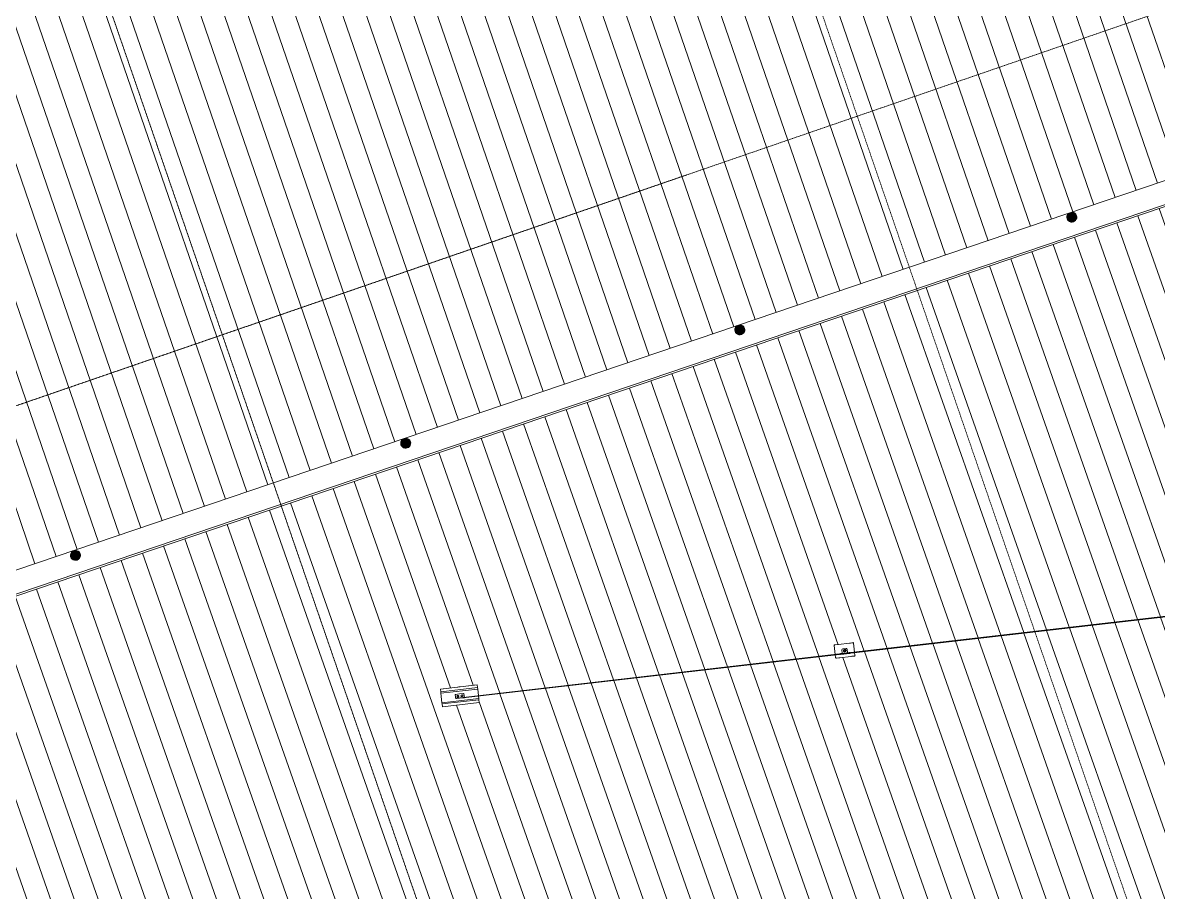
# Model space of a CAD drawing. Header units: millimetres. Extents: x -2478825 to -2336182, y 3945451 to 4053958.
# Drawn here: x -2391300 to -2374391, y 3969128 to 3982078 of the extents above; entities that cross this region are included whole.
import ezdxf

# ---------------------------------------------------------------- set-up
doc = ezdxf.new("R2010")
doc.units = ezdxf.units.MM
doc.linetypes.add('Grid Line', pattern=[21, 12, -3, 3, -3])
for name, color, linetype, lineweight in [('A-ROOF', 132, 'Continuous', 5), ('A-ROOF-PATT', 132, 'Continuous', 5), ('P-SANR-FIXT', 6, 'Continuous', 5), ('Q-SPCQ', 91, 'Continuous', 5), ('S-GRID', 1, 'Continuous', 5)]:
    doc.layers.add(name, color=color, linetype=linetype, lineweight=lineweight)

# ---------------------------------------------------------------- blocks, each defined once
blk = doc.blocks.new('Downpipe - L Spreader - Default-V15-ROOF - Part A')
at = {"layer": 'P-SANR-FIXT'}
blk.add_hatch(color=211, dxfattribs=at).paths.add_polyline_path([(-20, 2172), (-40, 2175), (-59, 2172), (-77, 2165), (-93, 2153), (-105, 2137), (-112, 2119), (-115, 2100), (-112, 2081), (-105, 2062), (-93, 2047), (-70, 2032), (-9, 2032), (-2, 2035), (13, 2047), (25, 2062), (33, 2081), (35, 2100), (33, 2119), (25, 2137), (13, 2153), (-2, 2165), (-11, 2169)])
for start, end in [(0, 180), (180, 245.6528), (294.3472, 0)]:
    blk.add_arc((-40, 2100), 75, start, end, dxfattribs=at)
blk = doc.blocks.new('Downpipe - L Spreader - Default-V16-ROOF - Part A')
at = {"layer": 'P-SANR-FIXT'}
blk.add_hatch(color=211, dxfattribs=at).paths.add_polyline_path([(-20, 2172), (-40, 2175), (-59, 2172), (-77, 2165), (-93, 2153), (-105, 2137), (-112, 2119), (-115, 2100), (-112, 2081), (-105, 2062), (-93, 2047), (-77, 2035), (-61, 2031), (-11, 2032), (-2, 2035), (13, 2047), (25, 2062), (33, 2081), (35, 2100), (33, 2119), (25, 2137), (13, 2153), (-2, 2165), (-11, 2169)])
for start, end in [(0, 180), (180, 249.0649), (290.9351, 0)]:
    blk.add_arc((-40, 2100), 75, start, end, dxfattribs=at)
blk = doc.blocks.new('Downpipe - L Spreader - Default-V17-ROOF - Part A')
at = {"layer": 'P-SANR-FIXT'}
blk.add_hatch(color=211, dxfattribs=at).paths.add_polyline_path([(-20, 2172), (-40, 2175), (-59, 2172), (-77, 2165), (-93, 2153), (-105, 2137), (-112, 2119), (-115, 2100), (-112, 2081), (-105, 2062), (-93, 2047), (-77, 2035), (-57, 2029), (-18, 2029), (-2, 2035), (13, 2047), (25, 2062), (33, 2081), (35, 2100), (33, 2119), (25, 2137), (13, 2153), (-2, 2165), (-11, 2169)])
for start, end in [(0, 180), (180, 252.8054), (287.1946, 0)]:
    blk.add_arc((-40, 2100), 75, start, end, dxfattribs=at)
blk = doc.blocks.new('Downpipe - L Spreader - Default-V18-ROOF - Part A')
at = {"layer": 'P-SANR-FIXT'}
blk.add_hatch(color=211, dxfattribs=at).paths.add_polyline_path([(-20, 2172), (-40, 2175), (-59, 2172), (-77, 2165), (-93, 2153), (-105, 2137), (-112, 2119), (-115, 2100), (-112, 2081), (-105, 2062), (-93, 2047), (-77, 2035), (-56, 2027), (-20, 2028), (-2, 2035), (13, 2047), (25, 2062), (33, 2081), (35, 2100), (33, 2119), (25, 2137), (13, 2153), (-2, 2165), (-11, 2169)])
for start, end in [(0, 180), (180, 257.8178), (282.1822, 0)]:
    blk.add_arc((-40, 2100), 75, start, end, dxfattribs=at)
blk = doc.blocks.new('Static Line_Sayfa_Metal Deck_Pan Mount - Up to 15 _ pitch - Max 2 Users-1848369-ROOF - Part A')
at = {"layer": 'Q-SPCQ'}
for p, q in [((-2343541, 3976795), (-2379056, 3972688)), ((-2379055, 3972680), (-2343541, 3976787)), ((-2379167, 3972818), (-2379217, 3972813)), ((-2379217, 3972812), (-2379167, 3972818)), ((-2379216, 3972802), (-2379217, 3972812)), ((-2379201, 3972671), (-2379216, 3972802)), ((-2379168, 3972818), (-2379207, 3972814)), ((-2379207, 3972813), (-2379169, 3972818)), ((-2379168, 3972818), (-2379155, 3972817)), ((-2379154, 3972817), (-2379167, 3972818)), ((-2379167, 3972818), (-2379167, 3972818)), ((-2379154, 3972817), (-2378990, 3972836)), ((-2378991, 3972836), (-2379153, 3972817)), ((-2378979, 3972840), (-2378990, 3972836)), ((-2378989, 3972836), (-2378977, 3972840)), ((-2378978, 3972840), (-2378929, 3972846)), ((-2378929, 3972846), (-2378978, 3972840)), ((-2378939, 3972845), (-2378978, 3972840)), ((-2378976, 3972840), (-2378939, 3972844)), ((-2378929, 3972846), (-2378929, 3972846)), ((-2378928, 3972836), (-2378929, 3972846)), ((-2378928, 3972838), (-2378928, 3972838)), ((-2378912, 3972704), (-2378928, 3972836)), ((-2379055, 3972688), (-2384740, 3972031)), ((-2384739, 3972023), (-2379054, 3972680)), ((-2379195, 3972624), (-2379200, 3972663)), ((-2379194, 3972614), (-2379195, 3972624)), ((-2379195, 3972622), (-2379195, 3972622)), ((-2379185, 3972615), (-2379194, 3972614)), ((-2379147, 3972619), (-2379184, 3972615)), ((-2379132, 3972618), (-2379146, 3972619)), ((-2378967, 3972638), (-2379131, 3972619)), ((-2379121, 3972682), (-2379125, 3972681)), ((-2379123, 3972670), (-2379119, 3972670)), ((-2379118, 3972683), (-2379121, 3972682)), ((-2379117, 3972670), (-2379119, 3972670)), ((-2378992, 3972697), (-2379118, 3972683)), ((-2379117, 3972670), (-2378991, 3972685)), ((-2379096, 3972688), (-2379102, 3972737)), ((-2379039, 3972760), (-2379089, 3972754)), ((-2379039, 3972760), (-2379089, 3972754)), ((-2379079, 3972721), (-2379079, 3972720)), ((-2379071, 3972723), (-2379071, 3972723)), ((-2379069, 3972723), (-2379069, 3972723)), ((-2379051, 3972730), (-2379051, 3972730)), ((-2379049, 3972730), (-2379049, 3972731)), ((-2379042, 3972734), (-2379042, 3972734)), ((-2379023, 3972750), (-2379023, 3972750)), ((-2379022, 3972747), (-2379017, 3972697)), ((-2378992, 3972697), (-2378990, 3972697)), ((-2378991, 3972685), (-2378989, 3972685)), ((-2378986, 3972697), (-2378990, 3972697)), ((-2378989, 3972685), (-2378984, 3972687)), ((-2378954, 3972642), (-2378966, 3972638)), ((-2378916, 3972646), (-2378953, 3972642)), ((-2378906, 3972647), (-2378915, 3972646)), ((-2378907, 3972657), (-2378912, 3972697)), ((-2378906, 3972647), (-2378907, 3972657)), ((-2385081, 3972155), (-2384533, 3972219)), ((-2385081, 3972155), (-2384533, 3972219)), ((-2384952, 3972170), (-2385081, 3972155)), ((-2385081, 3972155), (-2384952, 3972170)), ((-2385076, 3972113), (-2385081, 3972155)), ((-2385081, 3972155), (-2385081, 3972155)), ((-2385081, 3972155), (-2385081, 3972155)), ((-2385076, 3972113), (-2384528, 3972176)), ((-2385073, 3972092), (-2385076, 3972113)), ((-2385076, 3972111), (-2385073, 3972090)), ((-2385073, 3972092), (-2384525, 3972155)), ((-2384952, 3972170), (-2384952, 3972170)), ((-2384807, 3972187), (-2384821, 3972185)), ((-2384821, 3972185), (-2384807, 3972187)), ((-2384793, 3972189), (-2384807, 3972187)), ((-2384807, 3972187), (-2384793, 3972189)), ((-2384793, 3972189), (-2384793, 3972189)), ((-2384533, 3972219), (-2384662, 3972204)), ((-2384662, 3972204), (-2384533, 3972219)), ((-2384662, 3972204), (-2384662, 3972204)), ((-2384533, 3972219), (-2384533, 3972219)), ((-2384533, 3972219), (-2384528, 3972176)), ((-2384533, 3972219), (-2384533, 3972219)), ((-2384528, 3972176), (-2384525, 3972155)), ((-2384525, 3972155), (-2384514, 3972057)), ((-2385057, 3971948), (-2385073, 3972092)), ((-2385057, 3971948), (-2384508, 3972012)), ((-2385057, 3971951), (-2385056, 3971935)), ((-2385056, 3971933), (-2385057, 3971948)), ((-2385056, 3971933), (-2384507, 3971996)), ((-2385051, 3971890), (-2384502, 3971954)), ((-2384858, 3972069), (-2384855, 3972044)), ((-2384855, 3972044), (-2384853, 3972022)), ((-2384794, 3972081), (-2384854, 3972074)), ((-2384852, 3972019), (-2384852, 3972019)), ((-2384852, 3972014), (-2384852, 3972014)), ((-2384842, 3972019), (-2384747, 3972028)), ((-2384747, 3972023), (-2384842, 3972014)), ((-2384833, 3972044), (-2384833, 3972043)), ((-2384808, 3972052), (-2384808, 3972052)), ((-2384735, 3972088), (-2384794, 3972081)), ((-2384773, 3972051), (-2384773, 3972050)), ((-2384749, 3972059), (-2384749, 3972059)), ((-2384729, 3972085), (-2384729, 3972085)), ((-2384726, 3972059), (-2384729, 3972084)), ((-2384724, 3972037), (-2384726, 3972059)), ((-2384722, 3972027), (-2384722, 3972032)), ((-2384513, 3972050), (-2384508, 3972012)), ((-2384508, 3972012), (-2384507, 3971996)), ((-2384507, 3971996), (-2384502, 3971954)), ((-2385051, 3971890), (-2385056, 3971933))]:
    blk.add_line(p, q, dxfattribs=at)
at = {"layer": 'Q-SPCQ', "flags": 128}
for points in [[(-2379071, 3972723), (-2379071, 3972722), (-2379071, 3972722), (-2379071, 3972721), (-2379071, 3972721), (-2379070, 3972721), (-2379070, 3972720), (-2379070, 3972720), (-2379070, 3972719), (-2379069, 3972719), (-2379069, 3972719), (-2379069, 3972718), (-2379068, 3972718), (-2379068, 3972718), (-2379068, 3972717), (-2379067, 3972717), (-2379067, 3972717), (-2379066, 3972717), (-2379066, 3972716), (-2379066, 3972716), (-2379065, 3972716), (-2379065, 3972716), (-2379064, 3972716), (-2379064, 3972715), (-2379063, 3972715), (-2379063, 3972715), (-2379063, 3972715), (-2379062, 3972715), (-2379062, 3972715), (-2379061, 3972715), (-2379061, 3972715), (-2379060, 3972715), (-2379060, 3972715), (-2379059, 3972715), (-2379059, 3972715)], [(-2379069, 3972723), (-2379069, 3972723), (-2379069, 3972722), (-2379069, 3972722), (-2379069, 3972722), (-2379069, 3972721), (-2379068, 3972721), (-2379068, 3972721), (-2379068, 3972720), (-2379068, 3972720), (-2379067, 3972720), (-2379067, 3972720), (-2379067, 3972719), (-2379067, 3972719), (-2379066, 3972719), (-2379066, 3972719), (-2379066, 3972718), (-2379065, 3972718), (-2379065, 3972718), (-2379065, 3972718), (-2379064, 3972718), (-2379064, 3972717), (-2379064, 3972717), (-2379063, 3972717), (-2379063, 3972717), (-2379062, 3972717), (-2379062, 3972717), (-2379062, 3972717), (-2379061, 3972717), (-2379061, 3972717), (-2379061, 3972717), (-2379060, 3972717), (-2379060, 3972717), (-2379059, 3972717), (-2379059, 3972717)], [(-2379059, 3972715), (-2379058, 3972715), (-2379058, 3972715), (-2379058, 3972715), (-2379057, 3972715), (-2379057, 3972715), (-2379056, 3972716), (-2379056, 3972716), (-2379055, 3972716), (-2379055, 3972716), (-2379054, 3972716), (-2379054, 3972717), (-2379054, 3972717), (-2379053, 3972717), (-2379053, 3972717), (-2379053, 3972718), (-2379052, 3972718), (-2379052, 3972718), (-2379052, 3972719), (-2379051, 3972719), (-2379051, 3972719), (-2379051, 3972720), (-2379050, 3972720), (-2379050, 3972721), (-2379050, 3972721), (-2379050, 3972721), (-2379050, 3972722), (-2379049, 3972722), (-2379049, 3972723), (-2379049, 3972723), (-2379049, 3972724), (-2379049, 3972724), (-2379049, 3972725), (-2379049, 3972725), (-2379049, 3972725), (-2379049, 3972726), (-2379049, 3972726), (-2379049, 3972727), (-2379049, 3972727), (-2379049, 3972728), (-2379049, 3972728), (-2379049, 3972729), (-2379049, 3972729), (-2379049, 3972730), (-2379049, 3972730), (-2379049, 3972730)], [(-2379059, 3972717), (-2379059, 3972717), (-2379058, 3972717), (-2379058, 3972717), (-2379058, 3972717), (-2379057, 3972717), (-2379057, 3972717), (-2379056, 3972717), (-2379056, 3972718), (-2379056, 3972718), (-2379055, 3972718), (-2379055, 3972718), (-2379055, 3972718), (-2379054, 3972719), (-2379054, 3972719), (-2379054, 3972719), (-2379054, 3972719), (-2379053, 3972720), (-2379053, 3972720), (-2379053, 3972720), (-2379053, 3972721), (-2379052, 3972721), (-2379052, 3972721), (-2379052, 3972721), (-2379052, 3972722), (-2379051, 3972722), (-2379051, 3972722), (-2379051, 3972723), (-2379051, 3972723), (-2379051, 3972724), (-2379051, 3972724), (-2379051, 3972724), (-2379051, 3972725), (-2379051, 3972725), (-2379051, 3972725), (-2379051, 3972726), (-2379050, 3972726), (-2379050, 3972727), (-2379051, 3972727), (-2379051, 3972727), (-2379051, 3972728), (-2379051, 3972728), (-2379051, 3972729), (-2379051, 3972729), (-2379051, 3972729), (-2379051, 3972730)], [(-2384833, 3972043), (-2384832, 3972043), (-2384832, 3972042), (-2384832, 3972042), (-2384832, 3972041), (-2384832, 3972041), (-2384831, 3972041), (-2384831, 3972040), (-2384831, 3972040), (-2384830, 3972039), (-2384830, 3972039), (-2384830, 3972038), (-2384829, 3972038), (-2384829, 3972038), (-2384828, 3972037), (-2384828, 3972037), (-2384828, 3972037), (-2384827, 3972037), (-2384827, 3972036), (-2384826, 3972036), (-2384826, 3972036), (-2384825, 3972036), (-2384825, 3972035), (-2384824, 3972035), (-2384824, 3972035), (-2384823, 3972035), (-2384823, 3972035), (-2384822, 3972035), (-2384822, 3972035), (-2384821, 3972035), (-2384821, 3972035), (-2384820, 3972035), (-2384820, 3972035), (-2384819, 3972035), (-2384819, 3972035), (-2384818, 3972035), (-2384818, 3972035), (-2384817, 3972035), (-2384817, 3972035), (-2384816, 3972035), (-2384816, 3972035), (-2384815, 3972036), (-2384815, 3972036), (-2384814, 3972036), (-2384814, 3972036), (-2384813, 3972037), (-2384813, 3972037), (-2384813, 3972037), (-2384812, 3972038), (-2384812, 3972038), (-2384811, 3972038), (-2384811, 3972039), (-2384811, 3972039), (-2384810, 3972039), (-2384810, 3972040), (-2384810, 3972040), (-2384809, 3972041), (-2384809, 3972041), (-2384809, 3972042), (-2384809, 3972042), (-2384808, 3972043), (-2384808, 3972043), (-2384808, 3972043), (-2384808, 3972044), (-2384808, 3972044), (-2384808, 3972045), (-2384808, 3972045), (-2384807, 3972046), (-2384807, 3972047), (-2384807, 3972047), (-2384807, 3972048), (-2384807, 3972048), (-2384807, 3972049), (-2384807, 3972049)], [(-2384807, 3972049), (-2384808, 3972050), (-2384808, 3972050), (-2384808, 3972051), (-2384808, 3972051), (-2384808, 3972052), (-2384808, 3972052)], [(-2384773, 3972050), (-2384773, 3972050), (-2384773, 3972049), (-2384772, 3972049), (-2384772, 3972048), (-2384772, 3972048), (-2384772, 3972047), (-2384771, 3972047), (-2384771, 3972047), (-2384771, 3972046), (-2384770, 3972046), (-2384770, 3972045), (-2384770, 3972045), (-2384769, 3972045), (-2384769, 3972044), (-2384768, 3972044), (-2384768, 3972044), (-2384768, 3972043), (-2384767, 3972043), (-2384767, 3972043), (-2384766, 3972043), (-2384766, 3972042), (-2384765, 3972042), (-2384765, 3972042), (-2384764, 3972042), (-2384764, 3972042), (-2384763, 3972042), (-2384763, 3972042), (-2384762, 3972042), (-2384762, 3972042), (-2384761, 3972042), (-2384761, 3972042), (-2384760, 3972042), (-2384760, 3972042), (-2384759, 3972042), (-2384759, 3972042), (-2384758, 3972042), (-2384758, 3972042), (-2384757, 3972042), (-2384757, 3972042), (-2384756, 3972042), (-2384756, 3972043), (-2384755, 3972043), (-2384755, 3972043), (-2384754, 3972043), (-2384754, 3972044), (-2384753, 3972044), (-2384753, 3972044), (-2384753, 3972044), (-2384752, 3972045), (-2384752, 3972045), (-2384751, 3972046), (-2384751, 3972046), (-2384751, 3972046), (-2384750, 3972047), (-2384750, 3972047), (-2384750, 3972048), (-2384750, 3972048), (-2384749, 3972048), (-2384749, 3972049), (-2384749, 3972049), (-2384749, 3972050), (-2384748, 3972050), (-2384748, 3972051), (-2384748, 3972051), (-2384748, 3972052), (-2384748, 3972052), (-2384748, 3972053), (-2384748, 3972053), (-2384748, 3972054), (-2384748, 3972054), (-2384748, 3972055), (-2384748, 3972055), (-2384748, 3972056)], [(-2384748, 3972056), (-2384748, 3972057), (-2384748, 3972057), (-2384748, 3972058), (-2384748, 3972058), (-2384748, 3972059), (-2384749, 3972059)]]:
    blk.add_lwpolyline(points, dxfattribs=at)
at = {"layer": 'Q-SPCQ'}
for centre, major_axis, ratio, start_param, end_param in [((-2379206, 3972804), (9.43, 3.32), 0.99863, 1.347635, 2.918431), ((-2379206, 3972804), (9.43, 3.32), 0.99863, 1.347635, 2.918431), ((-2379169, 3972818), (0.993, 0.114), 0.051038, 0.263757, 1.582394), ((-2379168, 3972818), (0.993, 0.114), 0.051038, 0.263758, 1.582394), ((-2379154, 3972817), (0.993, 0.114), 0.051038, 3.40535, 4.723987), ((-2379153, 3972817), (0.993, 0.114), 0.051038, 3.40535, 4.723987), ((-2378991, 3972836), (0.993, 0.114), 0.051038, 4.723987, 6.042624), ((-2378990, 3972836), (0.993, 0.114), 0.051038, 4.723987, 6.042624), ((-2378978, 3972840), (0.993, 0.114), 0.051038, 1.582394, 1.802167), ((-2378976, 3972840), (0.993, 0.114), 0.051038, 1.582394, 2.901031), ((-2378938, 3972835), (9.43, 3.32), 0.99863, 6.060024, 7.63082), ((-2378938, 3972835), (9.43, 3.32), 0.99863, 0.038638, 1.347635), ((-2379185, 3972625), (9.43, 3.32), 0.99863, 2.918431, 4.489228), ((-2379185, 3972625), (9.43, 3.32), 0.99863, 3.965629, 4.227428), ((-2379147, 3972619), (0.993, 0.114), 0.051038, 0.263758, 1.582394), ((-2379131, 3972619), (0.993, 0.114), 0.051038, 3.40535, 4.723987), ((-2379124, 3972676), (-0.6, 5.18), 0.011583, 0.002734, 0.472535), ((-2379124, 3972676), (-0.6, 5.18), 0.011583, 4.661325, 6.283185), ((-2379124, 3972676), (-0.6, 5.18), 0.011583, 4.03428, 4.661325), ((-2379124, 3972676), (-0.6, 5.18), 0.011583, 3.141593, 3.614128), ((-2379124, 3972676), (-0.6, 5.18), 0.011583, 2.56693, 3.138859), ((-2379087, 3972739), (14.2, 5), 0.99863, 1.347635, 2.918431), ((-2379087, 3972739), (14.2, 5), 0.99863, 1.347635, 2.918431), ((-2379096, 3972688), (-0.46, 3.97), 0.011583, 1.519733, 2.56693), ((-2379060, 3972727), (18.8, 6.6), 0.99863, 1.347635, 3.70383), ((-2379060, 3972727), (18.8, 6.6), 0.99863, 1.347635, 4.489228), ((-2379060, 3972727), (11.1, 3.9), 0.99863, 1.347635, 4.489228), ((-2379060, 3972727), (18.8, 6.6), 0.99863, 6.060024, 7.63082), ((-2379060, 3972727), (18.8, 6.6), 0.99863, 4.489228, 7.63082), ((-2379060, 3972727), (11.1, 3.9), 0.99863, 4.489228, 7.63082), ((-2379037, 3972745), (14.2, 5), 0.99863, 0.038638, 1.347635), ((-2379037, 3972745), (14.2, 5), 0.99863, 6.060024, 7.63082), ((-2379037, 3972745), (14.2, 5), 0.99863, 6.060024, 6.283185), ((-2379017, 3972697), (-0.46, 3.97), 0.011583, 1.519733, 2.56693), ((-2378985, 3972692), (-0.6, 5.18), 0.011583, 4.675088, 6.280452), ((-2378985, 3972692), (-0.6, 5.18), 0.011583, 0, 0.472535), ((-2378985, 3972692), (-0.6, 5.18), 0.011583, 3.144326, 4.661325), ((-2378985, 3972692), (-0.6, 5.18), 0.011583, 2.56693, 3.141593), ((-2378967, 3972638), (0.993, 0.114), 0.051038, 4.723987, 6.042624), ((-2378953, 3972642), (0.993, 0.114), 0.051038, 1.582394, 2.901031), ((-2378917, 3972656), (9.43, 3.32), 0.99863, 4.489228, 6.060024), ((-2378917, 3972656), (9.43, 3.32), 0.99863, 4.751027, 6.060024), ((-2384853, 3972070), (4.72, 1.66), 0.99863, 1.347635, 2.918431), ((-2384853, 3972022), (-0.34, 2.98), 0.011583, 1.519733, 3.090529), ((-2384853, 3972022), (-0.92, 7.95), 0.011583, 1.781532, 3.090529), ((-2384835, 3972021), (17.4, 2), 0.051038, 3.153191, 4.270201), ((-2384834, 3972016), (17.4, 2), 0.051038, 3.153191, 4.270201), ((-2384821, 3972048), (12.3, 4.3), 0.99863, 6.060024, 9.201617), ((-2384821, 3972048), (12.3, 4.3), 0.99863, 2.918431, 6.060024), ((-2384761, 3972055), (12.3, 4.3), 0.99863, 6.060024, 9.201617), ((-2384761, 3972055), (12.3, 4.3), 0.99863, 2.918431, 6.060024), ((-2384740, 3972030), (17.4, 2), 0.051038, 4.270201, 6.041711), ((-2384740, 3972030), (7.45, 0.86), 0.051038, 0.011598, 3.141593), ((-2384740, 3972030), (7.45, 0.86), 0.051038, 3.153191, 5.771185), ((-2384739, 3972025), (17.4, 2), 0.051038, 4.270201, 6.041711), ((-2384739, 3972025), (7.45, 0.86), 0.051038, 2.105993, 2.891391), ((-2384739, 3972025), (7.45, 0.86), 0.051038, 3.41499, 4.200388), ((-2384740, 3972027), (-0.46, 3.97), 0.011583, 0.210736, 0.996134), ((-2384740, 3972027), (-0.46, 3.97), 0.011583, 5.184924, 5.970322), ((-2384740, 3972027), (-0.46, 3.97), 0.011583, 2.828729, 3.090529), ((-2384740, 3972027), (-0.46, 3.97), 0.011583, 3.090529, 3.352328), ((-2384739, 3972025), (7.45, 0.86), 0.051038, 4.985786, 6.283185), ((-2384739, 3972025), (7.45, 0.86), 0.051038, 0.011598, 1.320595), ((-2384734, 3972083), (4.72, 1.66), 0.99863, 6.060024, 7.63082), ((-2384724, 3972037), (-0.34, 2.98), 0.011583, 1.519733, 3.090529)]:
    blk.add_ellipse(centre, major_axis=major_axis, ratio=ratio, start_param=start_param, end_param=end_param, dxfattribs=at)
blk = doc.blocks.new('Roofs 1 - Roofs 1-2640243-ROOF - Part A')
at = {"layer": 'A-ROOF'}
for p, q in [((-2343542, 3989795), (-2396930, 3971694)), ((-2343542, 3989794), (-2396930, 3971692)), ((-2396921, 3971668), (-2343542, 3989767))]:
    blk.add_line(p, q, dxfattribs=at)

msp = doc.modelspace()

# ---------------------------------------------------------------- hatches: boundary and pattern name
at = {"layer": 'A-ROOF-PATT'}
h = msp.add_hatch(dxfattribs=at)
h.set_pattern_fill('FP_1', color=256, style=0, pattern_type=2)
h.set_pattern_definition([(109, (-11202.03, 32533.07), (-314.857686, -108.414195), [])])
h.paths.add_polyline_path([(-2446076, 3957704), (-2397831, 3974316), (-2397038, 3972013), (-2343541, 3990151), (-2343541, 3999055), (-2343058, 3999185), (-2343370, 4000090), (-2345559, 4000677), (-2343740, 4001164), (-2347571, 4012292), (-2347798, 4012213), (-2452444, 3976181), (-2446071, 3957706)])
h.paths.add_polyline_path([(-2347449, 4002429), (-2347449, 4002428), (-2347451, 4002429)])
h.paths.add_polyline_path([(-2348321, 4002129), (-2348327, 4002126), (-2348326, 4002127)])
h.paths.add_polyline_path([(-2440144, 3970512), (-2440152, 3970508), (-2440144, 3970511)])
h.paths.add_polyline_path([(-2440480, 3970396), (-2440480, 3970395), (-2440481, 3970396)])
h.paths.add_polyline_path([(-2441352, 3970096), (-2441357, 3970093), (-2441357, 3970094)])
h.paths.add_polyline_path([(-2443936, 3969051), (-2444022, 3969303), (-2443500, 3969482), (-2443464, 3969377), (-2438387, 3971126), (-2438408, 3971187), (-2438361, 3971203), (-2438349, 3971201), (-2438348, 3971203), (-2438347, 3971204), (-2438191, 3971257), (-2438191, 3971257), (-2438179, 3971266), (-2438134, 3971281), (-2438112, 3971218), (-2432912, 3973009), (-2432933, 3973072), (-2432886, 3973088), (-2432873, 3973086), (-2432873, 3973088), (-2432872, 3973089), (-2432716, 3973142), (-2432716, 3973143), (-2432704, 3973151), (-2432659, 3973167), (-2432637, 3973103), (-2427437, 3974894), (-2427458, 3974957), (-2427411, 3974973), (-2427398, 3974971), (-2427398, 3974974), (-2427397, 3974974), (-2427241, 3975027), (-2427241, 3975028), (-2427229, 3975036), (-2427184, 3975052), (-2427162, 3974988), (-2421962, 3976779), (-2421983, 3976843), (-2421936, 3976858), (-2421923, 3976856), (-2421922, 3976859), (-2421922, 3976859), (-2421766, 3976913), (-2421766, 3976913), (-2421754, 3976922), (-2421709, 3976937), (-2421687, 3976874), (-2416487, 3978664), (-2416508, 3978728), (-2416461, 3978743), (-2416448, 3978741), (-2416447, 3978744), (-2416436, 3978748), (-2416290, 3978798), (-2416291, 3978798), (-2416279, 3978807), (-2416234, 3978822), (-2416212, 3978759), (-2411012, 3980550), (-2411033, 3980613), (-2410986, 3980629), (-2410973, 3980627), (-2410972, 3980629), (-2410972, 3980630), (-2410815, 3980683), (-2410816, 3980683), (-2410804, 3980692), (-2410759, 3980707), (-2410737, 3980644), (-2405536, 3982435), (-2405558, 3982498), (-2405511, 3982514), (-2405498, 3982512), (-2405497, 3982515), (-2405497, 3982515), (-2405340, 3982568), (-2405340, 3982569), (-2405329, 3982577), (-2405284, 3982593), (-2405262, 3982529), (-2400061, 3984320), (-2400083, 3984383), (-2400036, 3984399), (-2400023, 3984397), (-2400022, 3984400), (-2400022, 3984400), (-2399865, 3984453), (-2399865, 3984454), (-2399854, 3984462), (-2399809, 3984478), (-2399787, 3984414), (-2394586, 3986205), (-2394608, 3986269), (-2394561, 3986284), (-2394548, 3986282), (-2394547, 3986285), (-2394547, 3986285), (-2394390, 3986339), (-2394390, 3986339), (-2394379, 3986348), (-2394334, 3986363), (-2394312, 3986300), (-2389111, 3988090), (-2389133, 3988154), (-2389086, 3988169), (-2389073, 3988167), (-2389072, 3988170), (-2389072, 3988170), (-2388915, 3988224), (-2388915, 3988224), (-2388904, 3988233), (-2388859, 3988248), (-2388837, 3988185), (-2383636, 3989976), (-2383658, 3990039), (-2383611, 3990055), (-2383598, 3990053), (-2383597, 3990055), (-2383597, 3990056), (-2383440, 3990109), (-2383440, 3990109), (-2383429, 3990118), (-2383384, 3990133), (-2383362, 3990070), (-2378161, 3991861), (-2378183, 3991924), (-2378136, 3991940), (-2378123, 3991938), (-2378122, 3991941), (-2378122, 3991941), (-2377965, 3991994), (-2377965, 3991995), (-2377954, 3992003), (-2377909, 3992019), (-2377887, 3991955), (-2372686, 3993746), (-2372708, 3993809), (-2372661, 3993825), (-2372648, 3993823), (-2372647, 3993826), (-2372647, 3993826), (-2372490, 3993879), (-2372490, 3993880), (-2372479, 3993888), (-2372434, 3993904), (-2372412, 3993840), (-2367211, 3995631), (-2367233, 3995695), (-2367186, 3995710), (-2367173, 3995708), (-2367172, 3995711), (-2367172, 3995711), (-2367015, 3995765), (-2367015, 3995765), (-2367004, 3995774), (-2366959, 3995789), (-2366937, 3995726), (-2361736, 3997516), (-2361758, 3997580), (-2361711, 3997595), (-2361698, 3997593), (-2361697, 3997596), (-2361697, 3997596), (-2361540, 3997650), (-2361540, 3997650), (-2361529, 3997659), (-2361484, 3997674), (-2361462, 3997611), (-2356261, 3999402), (-2356283, 3999465), (-2356236, 3999481), (-2356223, 3999479), (-2356222, 3999481), (-2356222, 3999482), (-2356065, 3999535), (-2356065, 3999535), (-2356054, 3999544), (-2356009, 3999559), (-2355987, 3999496), (-2350786, 4001287), (-2350808, 4001350), (-2350761, 4001366), (-2350748, 4001364), (-2350747, 4001367), (-2350746, 4001367), (-2350590, 4001420), (-2350590, 4001421), (-2350579, 4001429), (-2350534, 4001445), (-2350512, 4001381), (-2345436, 4003132), (-2345472, 4003236), (-2344950, 4003416), (-2344863, 4003164), (-2345385, 4002985), (-2345433, 4003124), (-2346492, 4002759), (-2346499, 4002756), (-2350509, 4001373), (-2350469, 4001256), (-2350515, 4001240), (-2350526, 4001234), (-2350526, 4001232), (-2350684, 4001178), (-2350684, 4001178), (-2350698, 4001177), (-2350743, 4001162), (-2350784, 4001279), (-2355984, 3999488), (-2355944, 3999371), (-2355990, 3999355), (-2356001, 3999349), (-2356001, 3999347), (-2356159, 3999293), (-2356159, 3999292), (-2356173, 3999292), (-2356218, 3999277), (-2356259, 3999394), (-2361459, 3997603), (-2361419, 3997486), (-2361465, 3997470), (-2361476, 3997464), (-2361476, 3997461), (-2361634, 3997407), (-2361634, 3997407), (-2361648, 3997407), (-2361693, 3997391), (-2361734, 3997509), (-2366935, 3995718), (-2366894, 3995601), (-2366940, 3995584), (-2366951, 3995579), (-2366951, 3995576), (-2367109, 3995522), (-2367109, 3995522), (-2367123, 3995522), (-2367168, 3995506), (-2367209, 3995624), (-2372410, 3993833), (-2372369, 3993715), (-2372415, 3993699), (-2372426, 3993693), (-2372426, 3993691), (-2372584, 3993637), (-2372584, 3993637), (-2372598, 3993636), (-2372643, 3993621), (-2372684, 3993738), (-2377885, 3991948), (-2377844, 3991830), (-2377890, 3991814), (-2377901, 3991808), (-2377901, 3991806), (-2378059, 3991752), (-2378059, 3991752), (-2378073, 3991751), (-2378118, 3991736), (-2378159, 3991853), (-2383360, 3990062), (-2383319, 3989945), (-2383365, 3989929), (-2383376, 3989923), (-2383376, 3989921), (-2383534, 3989867), (-2383534, 3989866), (-2383548, 3989866), (-2383593, 3989851), (-2383634, 3989968), (-2388835, 3988177), (-2388794, 3988060), (-2388840, 3988044), (-2388851, 3988038), (-2388851, 3988035), (-2389009, 3987981), (-2389009, 3987981), (-2389023, 3987981), (-2389068, 3987965), (-2389109, 3988083), (-2394310, 3986292), (-2394269, 3986175), (-2394315, 3986158), (-2394326, 3986153), (-2394326, 3986150), (-2394484, 3986096), (-2394484, 3986096), (-2394498, 3986096), (-2394543, 3986080), (-2394584, 3986198), (-2399785, 3984407), (-2399744, 3984289), (-2399790, 3984273), (-2399801, 3984267), (-2399801, 3984265), (-2399959, 3984211), (-2399959, 3984211), (-2399973, 3984210), (-2400018, 3984195), (-2400059, 3984312), (-2405260, 3982522), (-2405219, 3982404), (-2405265, 3982388), (-2405276, 3982382), (-2405277, 3982380), (-2405434, 3982326), (-2405434, 3982326), (-2405448, 3982325), (-2405493, 3982310), (-2405534, 3982427), (-2410735, 3980636), (-2410694, 3980519), (-2410740, 3980503), (-2410751, 3980497), (-2410752, 3980495), (-2410909, 3980441), (-2410909, 3980440), (-2410923, 3980440), (-2410969, 3980425), (-2411009, 3980542), (-2416210, 3978751), (-2416169, 3978634), (-2416218, 3978616), (-2416226, 3978612), (-2416227, 3978609), (-2416384, 3978555), (-2416384, 3978555), (-2416398, 3978555), (-2416444, 3978539), (-2416484, 3978657), (-2421685, 3976866), (-2421644, 3976749), (-2421691, 3976732), (-2421701, 3976727), (-2421702, 3976724), (-2421859, 3976670), (-2421859, 3976670), (-2421873, 3976670), (-2421919, 3976654), (-2421959, 3976772), (-2427160, 3974981), (-2427119, 3974863), (-2427166, 3974847), (-2427176, 3974841), (-2427177, 3974839), (-2427334, 3974785), (-2427334, 3974785), (-2427348, 3974784), (-2427394, 3974769), (-2427434, 3974886), (-2432635, 3973096), (-2432594, 3972978), (-2432641, 3972962), (-2432651, 3972956), (-2432652, 3972954), (-2432809, 3972900), (-2432809, 3972900), (-2432823, 3972899), (-2432869, 3972884), (-2432909, 3973001), (-2438110, 3971210), (-2438069, 3971093), (-2438116, 3971077), (-2438126, 3971071), (-2438127, 3971069), (-2438284, 3971015), (-2438284, 3971014), (-2438298, 3971014), (-2438344, 3970999), (-2438386, 3971116), (-2438470, 3971087), (-2438550, 3971060), (-2438555, 3971057), (-2443461, 3969368), (-2443414, 3969230), (-2443935, 3969051)])
h.paths.add_polyline_path([(-2441577, 3970017), (-2441558, 3970025), (-2441567, 3970021), (-2441577, 3970018)])
h.paths.add_polyline_path([(-2441243, 3970134), (-2441233, 3970137), (-2441242, 3970134)])
h.paths.add_polyline_path([(-2438692, 3971010), (-2438673, 3971017), (-2438682, 3971014), (-2438691, 3971010)])
h.paths.add_polyline_path([(-2348547, 4002050), (-2348527, 4002057), (-2348536, 4002054), (-2348546, 4002050)])
h.paths.add_polyline_path([(-2348213, 4002167), (-2348202, 4002169), (-2348212, 4002167)])
h.paths.add_polyline_path([(-2347133, 4002539), (-2347119, 4002543), (-2347129, 4002540)])
h.paths.add_polyline_path([(-2345662, 4003044), (-2345643, 4003051), (-2345652, 4003048), (-2345661, 4003045)])
h = msp.add_hatch(dxfattribs=at)
h.set_pattern_fill('FP_5', color=256, style=0, pattern_type=2)
h.set_pattern_definition([(109.367, (-4018.33, 11431.97), (-314.1568, -110.428734), [])])
h.paths.add_polyline_path([(-2379210, 3972670), (-2379201, 3972672), (-2379210, 3972757), (-2379210, 3972672)])
h.paths.add_polyline_path([(-2354183, 3967434), (-2343541, 3967434), (-2343541, 3976787), (-2344521, 3976674), (-2344516, 3976625), (-2344563, 3976619), (-2344575, 3976617), (-2344576, 3976615), (-2344741, 3976597), (-2344742, 3976596), (-2344764, 3976596), (-2344803, 3976593), (-2344809, 3976640), (-2350252, 3976011), (-2350248, 3975962), (-2350295, 3975956), (-2350307, 3975954), (-2350308, 3975952), (-2350473, 3975934), (-2350474, 3975933), (-2350496, 3975933), (-2350535, 3975930), (-2350540, 3975977), (-2355984, 3975348), (-2355980, 3975299), (-2356027, 3975293), (-2356039, 3975291), (-2356039, 3975289), (-2356205, 3975271), (-2356206, 3975270), (-2356228, 3975270), (-2356267, 3975267), (-2356272, 3975315), (-2361716, 3974685), (-2361712, 3974636), (-2361759, 3974630), (-2361770, 3974628), (-2361771, 3974626), (-2361937, 3974608), (-2361938, 3974607), (-2361960, 3974607), (-2361999, 3974604), (-2362004, 3974652), (-2367448, 3974022), (-2367443, 3973973), (-2367491, 3973967), (-2367502, 3973965), (-2367503, 3973963), (-2367669, 3973945), (-2367670, 3973944), (-2367691, 3973944), (-2367730, 3973941), (-2367736, 3973989), (-2373180, 3973359), (-2373175, 3973310), (-2373222, 3973304), (-2373234, 3973302), (-2373235, 3973300), (-2373401, 3973282), (-2373402, 3973281), (-2373423, 3973281), (-2373462, 3973278), (-2373468, 3973326), (-2378912, 3972696), (-2378907, 3972647), (-2378954, 3972642), (-2378966, 3972639), (-2378967, 3972638), (-2379132, 3972619), (-2379133, 3972619), (-2379155, 3972618), (-2379194, 3972615), (-2379200, 3972663), (-2384513, 3972048), (-2384502, 3971954), (-2385051, 3971890), (-2385081, 3972155), (-2384533, 3972219), (-2384514, 3972057), (-2379210, 3972670), (-2379210, 3972757), (-2379216, 3972813), (-2379167, 3972818), (-2379155, 3972815), (-2379154, 3972817), (-2378989, 3972835), (-2378989, 3972836), (-2378967, 3972841), (-2378929, 3972844), (-2378912, 3972704), (-2373469, 3973334), (-2373484, 3973475), (-2373435, 3973481), (-2373423, 3973478), (-2373422, 3973480), (-2373257, 3973498), (-2373257, 3973499), (-2373235, 3973504), (-2373197, 3973507), (-2373181, 3973367), (-2367737, 3973997), (-2367752, 3974138), (-2367703, 3974144), (-2367691, 3974141), (-2367691, 3974143), (-2367525, 3974161), (-2367525, 3974162), (-2367503, 3974167), (-2367465, 3974170), (-2367449, 3974030), (-2362005, 3974660), (-2362020, 3974801), (-2361972, 3974806), (-2361960, 3974804), (-2361959, 3974806), (-2361793, 3974824), (-2361793, 3974825), (-2361771, 3974830), (-2361733, 3974833), (-2361717, 3974693), (-2356273, 3975323), (-2356288, 3975464), (-2356240, 3975469), (-2356228, 3975467), (-2356227, 3975469), (-2356061, 3975487), (-2356061, 3975488), (-2356039, 3975493), (-2356001, 3975496), (-2355985, 3975356), (-2350541, 3975985), (-2350556, 3976127), (-2350508, 3976132), (-2350496, 3976130), (-2350495, 3976132), (-2350329, 3976150), (-2350329, 3976151), (-2350308, 3976156), (-2350269, 3976159), (-2350253, 3976019), (-2344810, 3976648), (-2344825, 3976790), (-2344776, 3976795), (-2344764, 3976793), (-2344763, 3976794), (-2344598, 3976813), (-2344598, 3976814), (-2344576, 3976819), (-2344538, 3976822), (-2344521, 3976682), (-2343541, 3976795), (-2343542, 3989767), (-2396656, 3971758), (-2395280, 3967761), (-2395420, 3967713), (-2396797, 3971711), (-2396882, 3971682), (-2395505, 3967684), (-2395543, 3967671), (-2397038, 3972012), (-2397041, 3972013), (-2397733, 3974022), (-2397772, 3974009), (-2395461, 3967434), (-2354715, 3967434)])
h.paths.add_polyline_path([(-2381874, 3972354), (-2381855, 3972357), (-2381866, 3972355)])

# ---------------------------------------------------------------- linework, layer by layer
at = {"layer": 'A-ROOF'}
msp.add_line((-2397038, 3972013), (-2343542, 3990151), dxfattribs=at)
at = {"layer": 'S-GRID', "linetype": 'Grid Line'}
for p, q in [((-2374671, 3968484), (-2397811, 4035686)), ((-2385281, 3968582), (-2407266, 4032430)), ((-2338592, 3994556), (-2467185, 3950277))]:
    msp.add_line(p, q, dxfattribs=at)

# ---------------------------------------------------------------- block references
at = {"layer": 'A-ROOF'}
msp.add_blockref('Roofs 1 - Roofs 1-2640243-ROOF - Part A', (0, 0), dxfattribs=at)
at = {"layer": 'P-SANR-FIXT', "rotation": 198.7291458098613}
for name, p in [('Downpipe - L Spreader - Default-V15-ROOF - Part A', (-2376391, 3981159)), ('Downpipe - L Spreader - Default-V16-ROOF - Part A', (-2381334, 3979481)), ('Downpipe - L Spreader - Default-V17-ROOF - Part A', (-2386309, 3977792)), ('Downpipe - L Spreader - Default-V18-ROOF - Part A', (-2391227, 3976123))]:
    msp.add_blockref(name, p, dxfattribs=at)
at = {"layer": 'Q-SPCQ'}
msp.add_blockref('Static Line_Sayfa_Metal Deck_Pan Mount - Up to 15 _ pitch - Max 2 Users-1848369-ROOF - Part A', (0, 0), dxfattribs=at)

doc.saveas('drawing.dxf')
